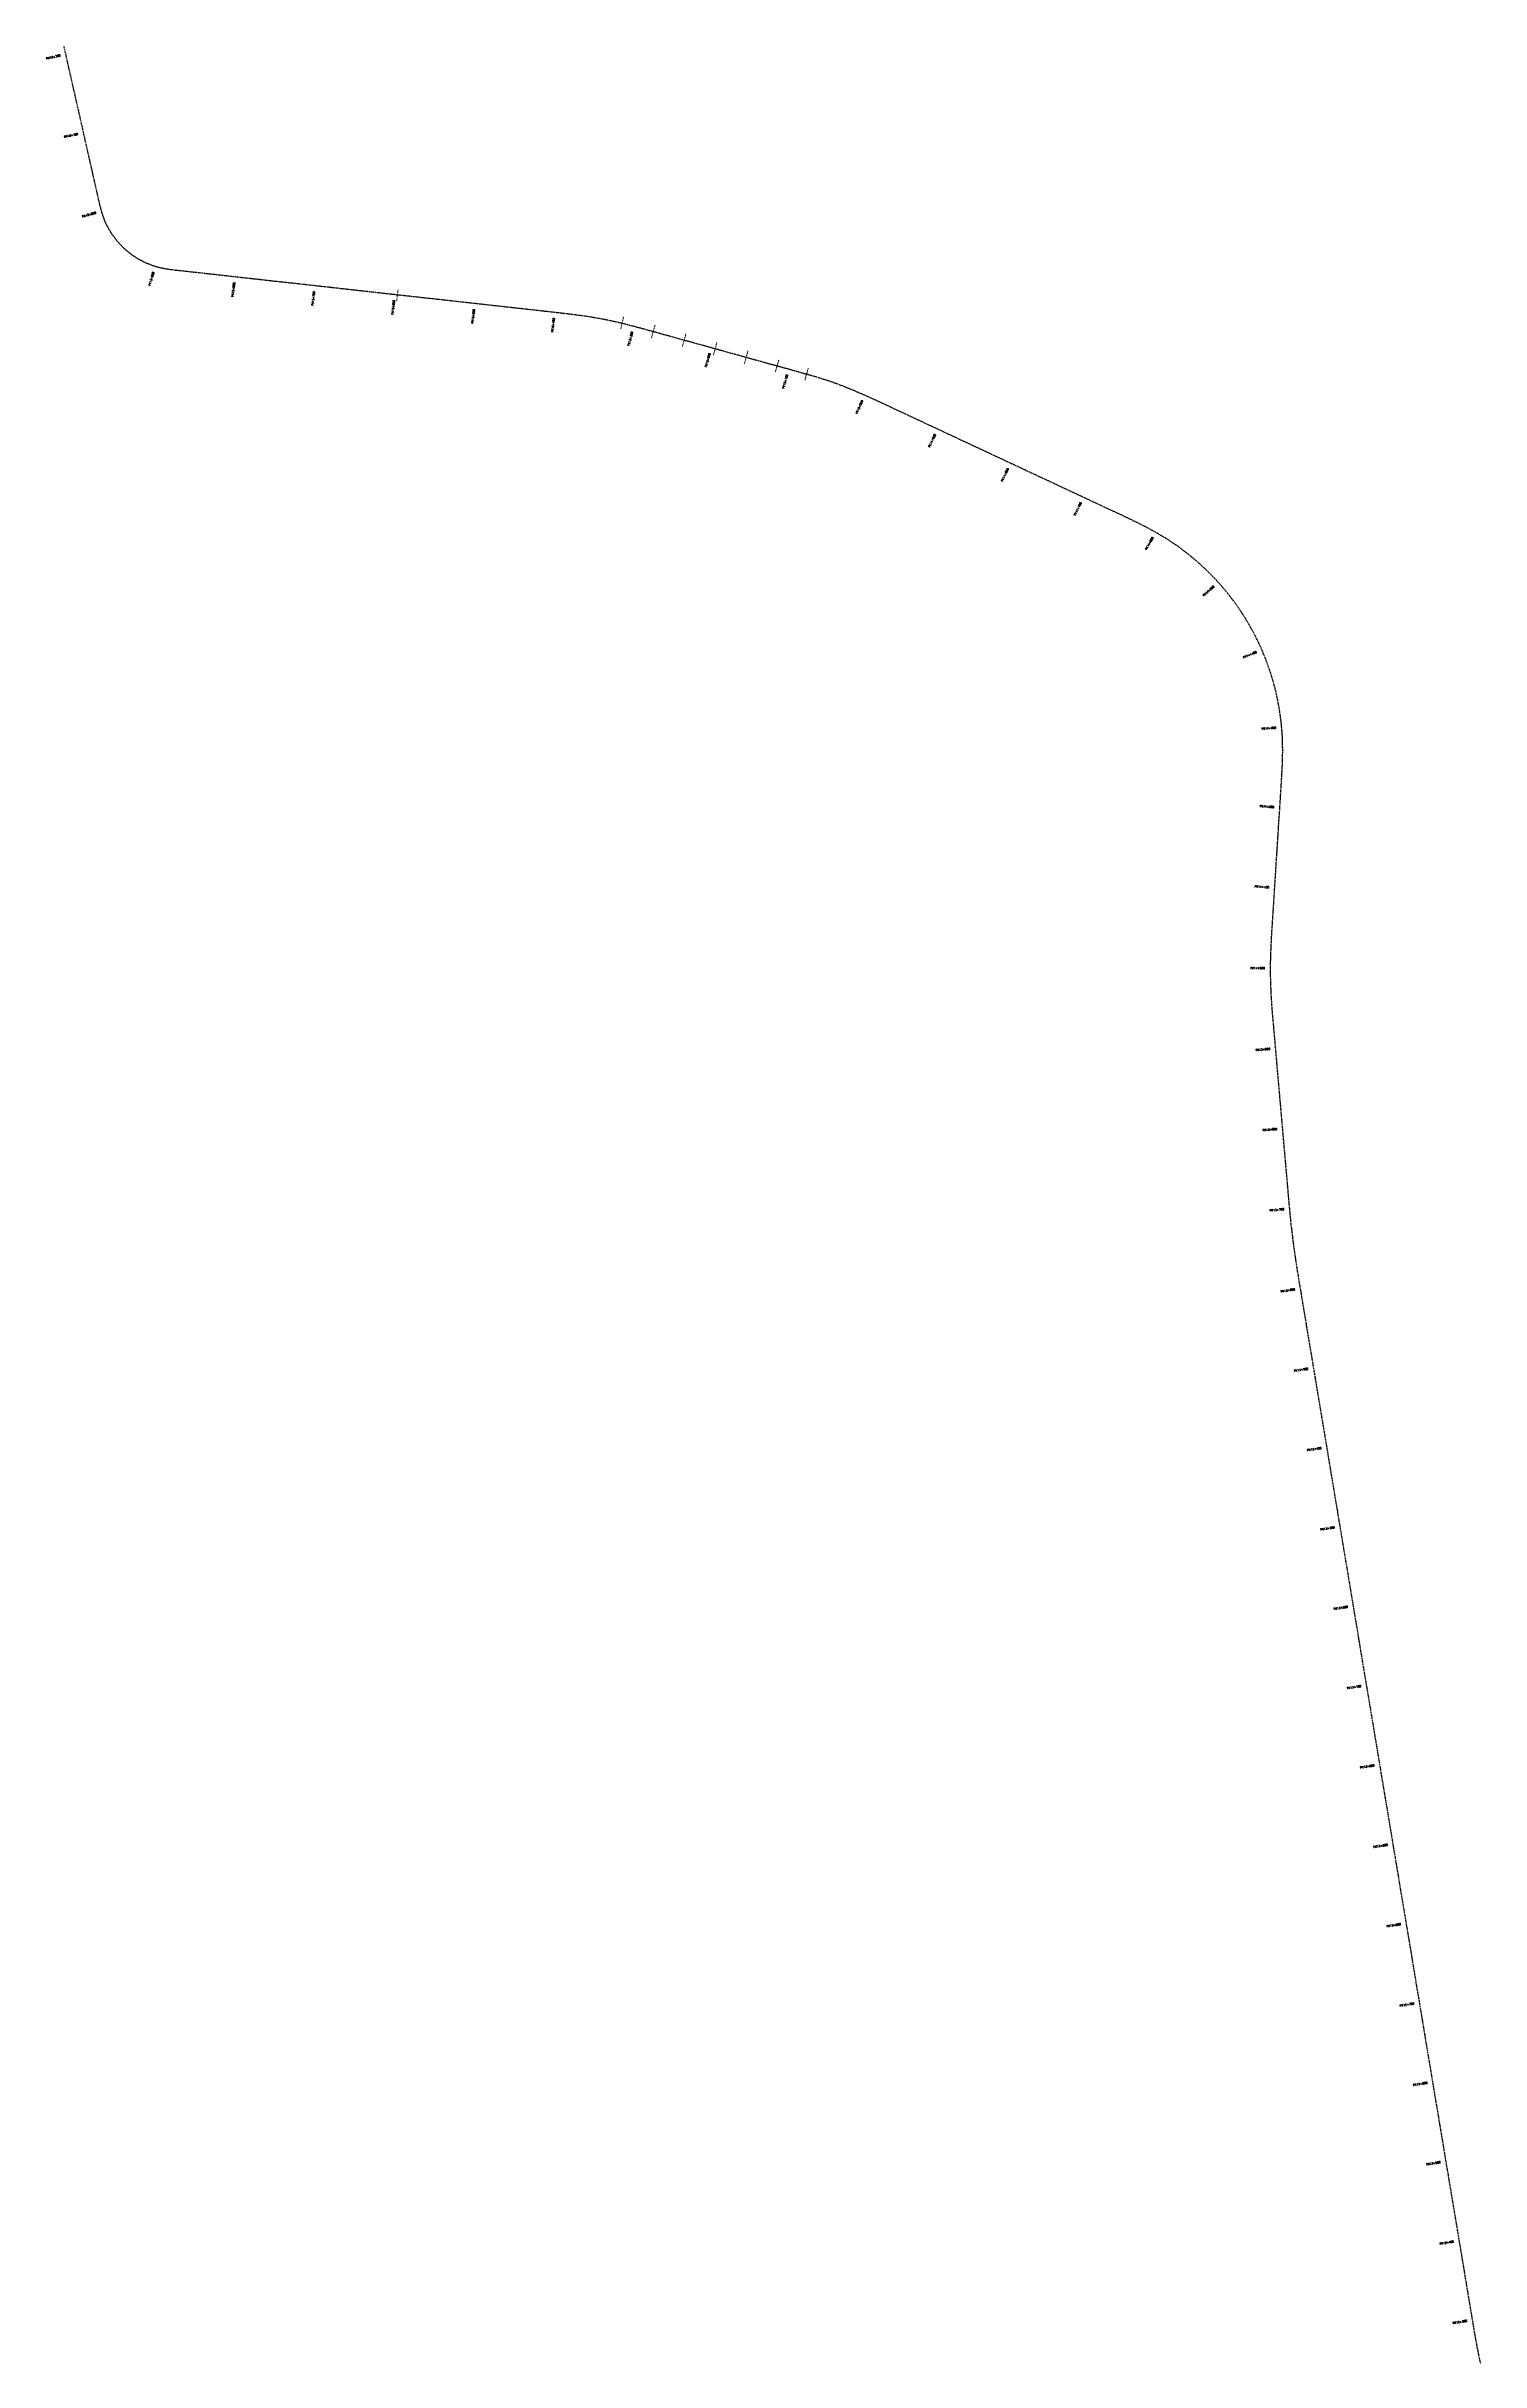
# Model space of a CAD drawing. Header units: metres. Extents: x 995300 to 1002517, y 1006421 to 1017867.
# Drawn here: x 995300 to 997084, y 1014989 to 1017867 of the extents above; entities that cross this region are included whole.
import ezdxf

# ---------------------------------------------------------------- set-up
doc = ezdxf.new("R2010")
doc.units = ezdxf.units.M
doc.linetypes.add('DASHED', pattern=[0.75, 0.5, -0.25])
doc.linetypes.add('Grid Line', pattern=[0.022225, 0.0127, -0.003175, 0.003175, -0.003175])
doc.layers.add('C-ROAD-PROF', color=1, linetype='DASHED')
doc.layers.add('S-GRID', color=7, linetype='Continuous', lineweight=9)
doc.styles.get("Standard").update_dxf_attribs({"font": 'simplex.shx'})

msp = doc.modelspace()

# ---------------------------------------------------------------- linework, layer by layer
at = {"layer": 'C-ROAD-PROF', "color": 1, "linetype": 'DASHED', "lineweight": -3, "ltscale": 2}
msp.add_polyline3d([(997084, 1014986.6, 2552), (997083.1, 1014990.5, 2552), (997082.7, 1014992.5, 2552), (997082.1, 1014995.4, 2552), (997081.9, 1014996.4, 2552), (997081.7, 1014997.4, 2552), (997081.4, 1014998.4, 2552), (997080.8, 1015001.3, 2551.8), (997080.7, 1015002.3, 2551.7), (997080.1, 1015005.2, 2551.6), (997078.3, 1015015.1, 2551.1), (997078.1, 1015016, 2551), (997077.9, 1015017, 2551), (997077.4, 1015020, 2551), (997077.2, 1015021, 2551), (997077, 1015021.9, 2551), (997076.9, 1015022.9, 2551), (997075.2, 1015032.8, 2551.2), (997073.6, 1015042.7, 2551.4), (997071.9, 1015052.5, 2551.6), (997070.9, 1015058.4, 2551.7), (997070.6, 1015060.4, 2551.7), (997070.3, 1015062.4, 2551.7), (997068.8, 1015071.3, 2552), (997068.5, 1015073.2, 2552), (997068.3, 1015074.2, 2552), (997066.8, 1015083.1, 2552), (997066.2, 1015087, 2552), (997066, 1015088, 2552), (997065, 1015093.9, 2551.8), (997064.8, 1015094.9, 2551.8), (997064.7, 1015095.9, 2551.8), (997064, 1015099.9, 2551.6), (997063.7, 1015101.8, 2551.6), (997063.5, 1015102.8, 2551.6), (997063.2, 1015104.8, 2551.5), (997062.9, 1015106.8, 2551.5), (997062.7, 1015107.8, 2551.4), (997062.5, 1015108.7, 2551.4), (997061.9, 1015112.7, 2551.2), (997061.7, 1015113.7, 2551.2), (997061.5, 1015114.7, 2551.2), (997061.4, 1015115.6, 2551.2), (997060.9, 1015118.6, 2551.1), (997060.7, 1015119.6, 2551), (997060.6, 1015120.6, 2551), (997060.4, 1015121.6, 2551), (997058.8, 1015131.4, 2550.9), (997057.4, 1015139.3, 2550.9), (997056, 1015148.2, 2550.9), (997054.5, 1015157.1, 2550.8), (997053, 1015166, 2550.8), (997051.5, 1015174.8, 2550.8), (997051, 1015177.8, 2550.8), (997049.4, 1015187.7, 2550.8), (997047.9, 1015196.5, 2550.7), (997047.4, 1015199.5, 2550.7), (997047.1, 1015201.5, 2550.7), (997045.6, 1015210.3, 2550.8), (997043.9, 1015220.2, 2551), (997043.8, 1015221.2, 2551), (997042.1, 1015231.1, 2551), (997040.6, 1015239.9, 2551), (997039.2, 1015248.8, 2551), (997037.7, 1015257.7, 2551), (997036.7, 1015263.6, 2551), (997036.5, 1015264.6, 2551), (997035, 1015273.5, 2551.3), (997034.4, 1015277.4, 2551.4), (997033.4, 1015283.3, 2551.5), (997033.2, 1015284.3, 2551.5), (997031.8, 1015293.2, 2551.5), (997030.3, 1015302.1, 2551.5), (997028.6, 1015311.9, 2551.5), (997027.1, 1015320.8, 2551.6), (997025.7, 1015329.7, 2551.6), (997024.5, 1015336.6, 2551.6), (997023, 1015345.5, 2551.6), (997022.4, 1015349.4, 2551.7), (997021.9, 1015352.4, 2551.7), (997021.6, 1015354.3, 2551.7), (997020.9, 1015358.3, 2551.7), (997019.4, 1015367.2, 2551.7), (997017.9, 1015376, 2551.8), (997016.4, 1015384.9, 2551.8), (997014.8, 1015394.8, 2551.8), (997013.3, 1015403.7, 2551.8), (997012.2, 1015410.6, 2551.8), (997011.8, 1015412.5, 2551.8), (997011.7, 1015413.5, 2551.8), (997011.2, 1015416.5, 2551.8), (997011, 1015417.5, 2551.8), (997010.7, 1015419.4, 2551.7), (997010.5, 1015420.4, 2551.7), (997008.9, 1015430.3, 2551.8), (997007.4, 1015439.2, 2551.8), (997005.9, 1015448.1, 2551.9), (997004.4, 1015456.9, 2552), (997003.4, 1015462.8, 2552), (997002, 1015471.7, 2552), (997000.5, 1015480.6, 2552), (996999, 1015489.5, 2552), (996998.8, 1015490.5, 2552), (996998.7, 1015491.5, 2552.1), (996998.2, 1015494.4, 2552.3), (996998, 1015495.4, 2552.4), (996997.8, 1015496.4, 2552.5), (996997.5, 1015498.4, 2552.7), (996997.4, 1015499.3, 2552.7), (996997.2, 1015500.3, 2552.8), (996996.9, 1015502.3, 2553), (996996.7, 1015503.3, 2553), (996995.1, 1015513.2, 2553), (996993.6, 1015522, 2553), (996992.1, 1015530.9, 2553), (996990.6, 1015539.8, 2553), (996989.1, 1015548.7, 2553), (996987.6, 1015557.5, 2553), (996986, 1015567.4, 2553), (996984.5, 1015576.3, 2553), (996983, 1015585.2, 2553), (996981.6, 1015594, 2553), (996981.2, 1015596, 2553), (996980.1, 1015602.9, 2553), (996979.6, 1015605.9, 2553), (996979.2, 1015607.8, 2553), (996979.1, 1015608.8, 2553), (996978.1, 1015614.7, 2552.8), (996977.9, 1015615.7, 2552.8), (996977.8, 1015616.7, 2552.8), (996976.8, 1015622.6, 2552.7), (996975.6, 1015629.5, 2552.7), (996974.6, 1015635.5, 2552.7), (996974.5, 1015636.4, 2552.7), (996974.3, 1015637.4, 2552.7), (996973.7, 1015641.4, 2552.6), (996973.2, 1015644.3, 2552.6), (996972.3, 1015649.3, 2552.6), (996972.2, 1015650.3, 2552.6), (996971.8, 1015652.2, 2552.6), (996970.7, 1015659.1, 2552.3), (996969.2, 1015668, 2552), (996969, 1015669, 2552), (996968.7, 1015671, 2552), (996967.2, 1015679.8, 2552), (996965.6, 1015689.7, 2552), (996964.1, 1015698.6, 2552), (996962.6, 1015707.5, 2552), (996961.1, 1015716.3, 2552), (996959.8, 1015724.2, 2552), (996959.7, 1015725.2, 2552), (996958.2, 1015734.1, 2551.9), (996956.7, 1015743, 2551.7), (996955.2, 1015751.9, 2551.6), (996953.9, 1015759.7, 2551.5), (996952.7, 1015766.6, 2551.4), (996951.3, 1015775.5, 2551.2), (996949.8, 1015784.4, 2551), (996949.6, 1015785.4, 2551), (996948, 1015795.3, 2551), (996946.5, 1015804.1, 2551), (996945, 1015813, 2551), (996943.4, 1015822.9, 2551), (996941.9, 1015831.7, 2551), (996940.4, 1015840.6, 2551), (996938.9, 1015849.5, 2551), (996937.4, 1015858.4, 2551), (996936, 1015867.3, 2551), (996935.6, 1015869.2, 2551), (996934.1, 1015878.1, 2551.1), (996933.8, 1015880.1, 2551.1), (996933, 1015885, 2551.1), (996932.8, 1015886, 2551.1), (996932.5, 1015888, 2551.2), (996930.9, 1015897.8, 2551.1), (996930.4, 1015900.8, 2551.1), (996928.7, 1015910.7, 2551.1), (996927.2, 1015919.5, 2551.1), (996925.8, 1015928.4, 2551.1), (996924.3, 1015937.3, 2551.1), (996922.8, 1015946.2, 2551.1), (996921.1, 1015956, 2551.1), (996919.7, 1015964.9, 2551.1), (996918.2, 1015973.8, 2551.1), (996916.7, 1015982.7, 2551.1), (996915.2, 1015991.5, 2551.1), (996913.7, 1016000.4, 2551.1), (996912.3, 1016009.3, 2551.1), (996910.8, 1016018.2, 2551.1), (996909.1, 1016028, 2551), (996907.6, 1016036.9, 2551), (996906.3, 1016044.8, 2551), (996906.2, 1016045.8, 2551), (996905.8, 1016047.8, 2551), (996905.7, 1016048.7, 2551), (996904, 1016058.6, 2551), (996902.5, 1016067.5, 2551), (996901.1, 1016076.4, 2551), (996899.6, 1016085.2, 2551), (996898.1, 1016094.1, 2551), (996896.6, 1016103, 2551), (996895.1, 1016111.9, 2551), (996893.7, 1016120.8, 2551), (996892.2, 1016129.6, 2551), (996890.5, 1016139.5, 2551), (996889.1, 1016148.4, 2551), (996887.6, 1016157.2, 2551), (996886.1, 1016166.1, 2551), (996884.6, 1016175, 2551), (996883.1, 1016183.9, 2551), (996881.6, 1016192.8, 2551), (996880.2, 1016201.6, 2551), (996878.5, 1016211.5, 2551), (996877, 1016220.4, 2551), (996875.6, 1016229.3, 2551), (996874.1, 1016238.1, 2551), (996872.6, 1016247, 2551), (996871.1, 1016255.9, 2551), (996869.6, 1016264.8, 2551), (996868.1, 1016273.6, 2551), (996867.3, 1016278.6, 2551), (996865.7, 1016288.4, 2551), (996864.2, 1016297.3, 2551.1), (996862.7, 1016306.2, 2551.1), (996861.2, 1016315.1, 2551.1), (996860.7, 1016318, 2551.1), (996860.6, 1016319, 2551.1), (996858.9, 1016328.9, 2551.1), (996857.3, 1016338.7, 2551.1), (996855.7, 1016348.6, 2551), (996854.2, 1016358.5, 2551), (996853.9, 1016360.5, 2551), (996853.7, 1016361.5, 2551), (996853.6, 1016362.5, 2551), (996852.2, 1016372.4, 2551), (996850.9, 1016382.3, 2551), (996849.7, 1016392.2, 2551), (996848.5, 1016402.1, 2551), (996847.5, 1016412.1, 2551), (996846.5, 1016422, 2551), (996845.9, 1016429, 2551), (996845, 1016439, 2551), (996844.2, 1016448.9, 2551.1), (996844, 1016450.9, 2551.1), (996843.2, 1016459.9, 2551), (996842.4, 1016468.8, 2551), (996842.1, 1016471.8, 2551), (996841.4, 1016480.8, 2551), (996840.6, 1016489.8, 2551), (996839.8, 1016498.7, 2551), (996839, 1016507.7, 2551), (996838.2, 1016516.7, 2551), (996837.3, 1016526.6, 2551), (996836.6, 1016535.6, 2551), (996835.8, 1016544.6, 2551), (996835, 1016553.5, 2551), (996834.2, 1016562.5, 2551), (996833.4, 1016571.5, 2551), (996833, 1016576.4, 2551), (996832.9, 1016577.4, 2551), (996832.8, 1016578.4, 2551), (996832, 1016587.4, 2551.2), (996831.2, 1016596.4, 2551.3), (996830.5, 1016605.3, 2551.5), (996829.7, 1016614.3, 2551.7), (996828.9, 1016623.3, 2551.8), (996828.4, 1016628.2, 2551.9), (996828.4, 1016629.2, 2552), (996828.3, 1016630.2, 2552), (996827.5, 1016639.2, 2552), (996826.6, 1016649.2, 2552), (996825.7, 1016659.1, 2552), (996824.9, 1016669.1, 2552), (996824.2, 1016679.1, 2552), (996823.6, 1016689, 2552), (996823.2, 1016698, 2552), (996822.9, 1016707, 2552), (996822.8, 1016714, 2552), (996822.8, 1016723, 2551.9), (996822.8, 1016729, 2551.8), (996822.8, 1016730, 2551.8), (996822.9, 1016731, 2551.8), (996823.1, 1016740, 2551.7), (996823.3, 1016744, 2551.7), (996823.6, 1016752, 2551.6), (996823.7, 1016753, 2551.6), (996824.2, 1016763, 2551.6), (996824.9, 1016773, 2551.6), (996825.5, 1016783, 2551.6), (996826.1, 1016791.9, 2551.6), (996826.7, 1016801.9, 2551.6), (996827.3, 1016810.9, 2551.6), (996827.7, 1016816.9, 2551.6), (996827.8, 1016818.9, 2551.6), (996827.8, 1016819.9, 2551.6), (996828, 1016822.9, 2551.6), (996828.1, 1016823.9, 2551.6), (996828.7, 1016833.8, 2551.7), (996829.2, 1016840.8, 2551.7), (996829.2, 1016841.8, 2551.7), (996829.3, 1016842.8, 2551.7), (996829.6, 1016847.8, 2551.7), (996830.1, 1016855.8, 2551.7), (996830.8, 1016865.8, 2551.7), (996830.8, 1016866.8, 2551.7), (996830.9, 1016867.8, 2551.7), (996831, 1016868.8, 2551.7), (996831.6, 1016878.8, 2551.6), (996832.2, 1016887.7, 2551.5), (996832.7, 1016896.7, 2551.4), (996833.4, 1016906.7, 2551.3), (996834, 1016915.7, 2551.2), (996834.6, 1016925.7, 2551.1), (996834.9, 1016930.7, 2551), (996835, 1016932.6, 2551), (996835.1, 1016933.6, 2551), (996835.7, 1016942.6, 2551), (996836.3, 1016952.6, 2551), (996836.9, 1016962.6, 2551), (996837.4, 1016972.6, 2551), (996837.7, 1016981.6, 2551), (996837.8, 1016988.6, 2551), (996837.8, 1016994.6, 2551), (996837.7, 1016999.6, 2551), (996837.6, 1017004.6, 2551), (996837.4, 1017009.6, 2551), (996837, 1017014.6, 2551), (996836.6, 1017019.5, 2551), (996836.2, 1017024.5, 2551), (996835.6, 1017029.5, 2551), (996835, 1017034.4, 2551), (996834.3, 1017039.4, 2551), (996833.5, 1017044.3, 2551), (996832.6, 1017049.3, 2551), (996831.6, 1017054.2, 2551), (996830.6, 1017059.1, 2551), (996829.5, 1017063.9, 2551), (996828.3, 1017068.8, 2551), (996827, 1017073.6, 2551), (996825.7, 1017078.4, 2551), (996824.3, 1017083.2, 2551), (996822.8, 1017088, 2551), (996821.2, 1017092.7, 2551), (996819.5, 1017097.5, 2551), (996817.8, 1017102.2, 2551), (996816, 1017106.8, 2551), (996814.1, 1017111.4, 2551), (996812.2, 1017116.1, 2551), (996810.2, 1017120.6, 2551), (996808.1, 1017125.2, 2551), (996805.9, 1017129.7, 2551), (996803.6, 1017134.1, 2551), (996801.3, 1017138.6, 2551), (996798.9, 1017142.9, 2551), (996798.4, 1017143.8, 2551), (996796, 1017148.2, 2550.9), (996793.4, 1017152.5, 2550.8), (996790.8, 1017156.7, 2550.7), (996788.1, 1017161, 2550.6), (996785.4, 1017165.1, 2550.5), (996782.6, 1017169.3, 2550.4), (996779.7, 1017173.3, 2550.3), (996776.7, 1017177.4, 2550.2), (996774.3, 1017180.6, 2550.1), (996773.7, 1017181.4, 2550.1), (996773.1, 1017182.2, 2550.1), (996772.5, 1017183, 2550.1), (996770.6, 1017185.3, 2550), (996770, 1017186.1, 2550), (996766.9, 1017190, 2550), (996766.2, 1017190.8, 2550), (996763, 1017194.6, 2550.1), (996759.7, 1017198.3, 2550.2), (996756.4, 1017202.1, 2550.3), (996753, 1017205.7, 2550.4), (996749.5, 1017209.3, 2550.4), (996746, 1017212.9, 2550.5), (996742.4, 1017216.3, 2550.6), (996741.7, 1017217, 2550.6), (996740.9, 1017217.7, 2550.6), (996737.3, 1017221.1, 2550.7), (996733.6, 1017224.5, 2550.8), (996732.1, 1017225.8, 2550.8), (996728.3, 1017229.1, 2550.9), (996725.2, 1017231.6, 2551), (996724.4, 1017232.3, 2551), (996720.5, 1017235.4, 2551), (996716.6, 1017238.5, 2551), (996712.6, 1017241.5, 2551), (996708.6, 1017244.5, 2551), (996704.5, 1017247.3, 2551), (996700.4, 1017250.1, 2551), (996696.2, 1017252.9, 2551), (996692, 1017255.6, 2551), (996687.7, 1017258.2, 2551), (996683.4, 1017260.7, 2551), (996678.2, 1017263.7, 2551), (996672.9, 1017266.6, 2551), (996665.8, 1017270.3, 2551), (996656.9, 1017274.8, 2551), (996647.9, 1017279.2, 2551), (996647, 1017279.6, 2551), (996637.9, 1017283.9, 2550.9), (996628.9, 1017288.1, 2550.7), (996619.8, 1017292.3, 2550.6), (996611.7, 1017296.1, 2550.5), (996602.6, 1017300.4, 2550.4), (996593.6, 1017304.6, 2550.3), (996591.7, 1017305.5, 2550.2), (996587.2, 1017307.6, 2550.2), (996578.2, 1017311.8, 2550), (996576.3, 1017312.7, 2550), (996567.3, 1017316.9, 2550), (996565.5, 1017317.7, 2550), (996564.6, 1017318.2, 2550), (996556.4, 1017322, 2549.8), (996547.4, 1017326.2, 2549.6), (996538.3, 1017330.4, 2549.5), (996529.2, 1017334.7, 2549.3), (996525.6, 1017336.4, 2549.2), (996516.6, 1017340.6, 2549), (996514.7, 1017341.5, 2549), (996513.8, 1017341.9, 2549), (996504.8, 1017346.1, 2549), (996503, 1017347, 2549), (996502.1, 1017347.4, 2549), (996493, 1017351.6, 2548.8), (996484, 1017355.9, 2548.6), (996474.9, 1017360.1, 2548.3), (996465.8, 1017364.3, 2548.1), (996464, 1017365.2, 2548.1), (996463.1, 1017365.6, 2548.1), (996460.4, 1017366.9, 2548), (996459.5, 1017367.3, 2548), (996450.4, 1017371.5, 2548), (996441.4, 1017375.8, 2548), (996432.3, 1017380, 2548), (996424.2, 1017383.8, 2548), (996416, 1017387.6, 2548), (996414.2, 1017388.5, 2548), (996405.1, 1017392.7, 2548), (996399.7, 1017395.2, 2548), (996398.8, 1017395.7, 2548), (996389.7, 1017399.9, 2547.8), (996380.7, 1017404.1, 2547.7), (996371.6, 1017408.4, 2547.6), (996362.6, 1017412.6, 2547.5), (996361.7, 1017413, 2547.4), (996354.4, 1017416.4, 2547.3), (996350.8, 1017418.1, 2547.3), (996341.7, 1017422.3, 2547.1), (996335.4, 1017425.3, 2547), (996332.7, 1017426.6, 2547), (996331.7, 1017427, 2547), (996323.6, 1017430.7, 2547), (996322.6, 1017431.1, 2547), (996319, 1017432.7, 2546.8), (996318.1, 1017433.1, 2546.7), (996308.9, 1017437.1, 2546), (996308, 1017437.5, 2545.9), (996299.7, 1017441, 2545.1), (996298.8, 1017441.4, 2545.1), (996297.8, 1017441.7, 2545), (996296, 1017442.5, 2544.9), (996295, 1017442.9, 2544.8), (996291.3, 1017444.3, 2544.5), (996285.7, 1017446.4, 2544), (996284.8, 1017446.8, 2544), (996278.2, 1017449.2, 2543.6), (996271.6, 1017451.4, 2543.2), (996267.7, 1017452.6, 2543), (996266.8, 1017452.9, 2543), (996264.9, 1017453.6, 2543), (996263.9, 1017453.8, 2543), (996254.4, 1017456.7, 2542.8), (996244.8, 1017459.5, 2542.7), (996235.1, 1017462.2, 2542.6), (996231.3, 1017463.3, 2542.5), (996227.4, 1017464.3, 2542.5), (996226.4, 1017464.6, 2542.5), (996223.6, 1017465.4, 2542.4), (996220.7, 1017466.2, 2542.4), (996219.7, 1017466.5, 2542.4), (996211, 1017468.9, 2542.4), (996201.4, 1017471.5, 2542.3), (996191.8, 1017474.2, 2542.2), (996182.1, 1017476.9, 2542.1), (996173.4, 1017479.3, 2542), (996171.5, 1017479.8, 2542), (996170.6, 1017480.1, 2542), (996160.9, 1017482.8, 2542), (996152.2, 1017485.2, 2542), (996142.6, 1017487.9, 2542), (996133, 1017490.5, 2542), (996124.3, 1017492.9, 2542), (996114.7, 1017495.6, 2542), (996105, 1017498.3, 2542), (996095.4, 1017500.9, 2542), (996086.7, 1017503.4, 2542), (996077.1, 1017506, 2542), (996067.4, 1017508.7, 2542), (996057.8, 1017511.4, 2542), (996048.2, 1017514, 2542), (996038.5, 1017516.7, 2542), (996028.9, 1017519.2, 2542), (996019.2, 1017521.7, 2542), (996010.4, 1017523.8, 2542), (996002.6, 1017525.5, 2542), (995994.8, 1017527.1, 2542), (995986.9, 1017528.6, 2542), (995979, 1017530, 2542), (995970.1, 1017531.4, 2542), (995960.2, 1017532.7, 2542), (995950.3, 1017534, 2542), (995940.4, 1017535.1, 2542), (995930.4, 1017536.3, 2542), (995920.5, 1017537.4, 2542), (995910.6, 1017538.5, 2542), (995900.6, 1017539.6, 2542), (995891.7, 1017540.6, 2542), (995881.7, 1017541.7, 2542), (995871.8, 1017542.8, 2542), (995862.9, 1017543.8, 2542), (995853.9, 1017544.8, 2542), (995844, 1017545.9, 2542), (995834, 1017547, 2542), (995825.1, 1017548, 2542), (995815.1, 1017549.1, 2542), (995805.2, 1017550.2, 2542), (995796.3, 1017551.2, 2542), (995786.3, 1017552.3, 2542), (995776.4, 1017553.4, 2542), (995767.4, 1017554.4, 2542), (995757.5, 1017555.5, 2542), (995747.6, 1017556.6, 2542), (995738.6, 1017557.6, 2542), (995728.7, 1017558.7, 2542), (995718.7, 1017559.8, 2542), (995709.8, 1017560.8, 2542), (995699.9, 1017561.9, 2542), (995689.9, 1017563, 2542), (995681, 1017564, 2542), (995671, 1017565.1, 2542), (995661.1, 1017566.2, 2542), (995656.1, 1017566.8, 2542), (995646.2, 1017567.9, 2541.9), (995637.2, 1017568.9, 2541.9), (995627.3, 1017570, 2541.8), (995617.4, 1017571.1, 2541.7), (995608.4, 1017572.1, 2541.7), (995604.4, 1017572.5, 2541.6), (995603.5, 1017572.6, 2541.6), (995594.5, 1017573.6, 2541.6), (995584.6, 1017574.7, 2541.6), (995574.6, 1017575.8, 2541.6), (995565.7, 1017576.8, 2541.6), (995561.7, 1017577.3, 2541.6), (995559.7, 1017577.5, 2541.6), (995558.7, 1017577.6, 2541.6), (995548.8, 1017578.7, 2541.8), (995543.8, 1017579.2, 2541.9), (995540.8, 1017579.6, 2541.9), (995539.8, 1017579.7, 2541.9), (995529.9, 1017580.8, 2541.9), (995521, 1017581.8, 2541.9), (995511, 1017582.9, 2541.9), (995504.1, 1017583.7, 2541.9), (995503.1, 1017583.8, 2541.9), (995502.1, 1017583.9, 2541.9), (995493.1, 1017584.9, 2541.8), (995483.2, 1017586, 2541.6), (995480.2, 1017586.3, 2541.5), (995471.3, 1017587.3, 2541.4), (995462.3, 1017588.3, 2541.3), (995461.3, 1017588.4, 2541.3), (995460.3, 1017588.5, 2541.3), (995456.4, 1017589, 2541.3), (995453.4, 1017589.4, 2541.4), (995451.4, 1017589.7, 2541.4), (995449.4, 1017590, 2541.5), (995447.5, 1017590.4, 2541.5), (995446.5, 1017590.6, 2541.5), (995445.5, 1017590.8, 2541.6), (995444.5, 1017591, 2541.6), (995443.5, 1017591.2, 2541.6), (995442.6, 1017591.4, 2541.6), (995441.6, 1017591.6, 2541.6), (995440.6, 1017591.9, 2541.6), (995439.7, 1017592.1, 2541.7), (995438.7, 1017592.4, 2541.7), (995437.7, 1017592.7, 2541.7), (995436.8, 1017592.9, 2541.7), (995435.8, 1017593.2, 2541.7), (995434.9, 1017593.5, 2541.7), (995433.9, 1017593.9, 2541.8), (995433, 1017594.2, 2541.8), (995432, 1017594.5, 2541.8), (995431.1, 1017594.8, 2541.8), (995430.2, 1017595.2, 2541.8), (995429.2, 1017595.6, 2541.8), (995428.3, 1017595.9, 2541.8), (995427.4, 1017596.3, 2541.9), (995426.4, 1017596.7, 2541.9), (995425.5, 1017597.1, 2541.9), (995424.6, 1017597.5, 2541.9), (995423.7, 1017597.9, 2541.9), (995422.8, 1017598.3, 2541.9), (995421.9, 1017598.7, 2541.9), (995421, 1017599.2, 2542), (995420.1, 1017599.6, 2542), (995419.2, 1017600.1, 2542), (995418.3, 1017600.6, 2542), (995417.4, 1017601, 2542), (995416.6, 1017601.5, 2542), (995415.7, 1017602, 2542), (995414.8, 1017602.5, 2542), (995414, 1017603, 2542), (995413.1, 1017603.6, 2542), (995412.3, 1017604.1, 2541.9), (995411.4, 1017604.6, 2541.8), (995410.6, 1017605.2, 2541.7), (995409.8, 1017605.7, 2541.6), (995408.9, 1017606.3, 2541.6), (995408.1, 1017606.8, 2541.5), (995407.3, 1017607.4, 2541.4), (995406.5, 1017608, 2541.3), (995405.7, 1017608.6, 2541.2), (995404.9, 1017609.2, 2541.1), (995404.1, 1017609.8, 2541), (995403.3, 1017610.4, 2540.8), (995402.5, 1017611.1, 2540.7), (995401.7, 1017611.7, 2540.6), (995401, 1017612.3, 2540.5), (995400.2, 1017613, 2540.3), (995399.5, 1017613.6, 2540.2), (995398.7, 1017614.3, 2540.1), (995398, 1017615, 2540), (995397.2, 1017615.7, 2539.9), (995396.5, 1017616.3, 2539.8), (995395.8, 1017617, 2539.7), (995395.1, 1017617.7, 2539.6), (995394.4, 1017618.4, 2539.5), (995393.7, 1017619.2, 2539.4), (995393, 1017619.9, 2539.3), (995392.3, 1017620.6, 2539.2), (995391.6, 1017621.4, 2539.1), (995391, 1017622.1, 2539), (995390.3, 1017622.8, 2539), (995389.6, 1017623.6, 2539), (995389, 1017624.4, 2539), (995388.3, 1017625.1, 2539), (995387.7, 1017625.9, 2539), (995387.1, 1017626.7, 2539), (995386.5, 1017627.5, 2539), (995385.9, 1017628.3, 2539), (995385.3, 1017629.1, 2539), (995384.7, 1017629.9, 2539), (995384.1, 1017630.7, 2539), (995383.5, 1017631.5, 2539), (995382.9, 1017632.3, 2539), (995382.4, 1017633.1, 2539), (995381.8, 1017634, 2539), (995381.3, 1017634.8, 2539), (995380.8, 1017635.7, 2539), (995380.2, 1017636.5, 2539), (995379.7, 1017637.4, 2539), (995379.2, 1017638.2, 2539), (995378.7, 1017639.1, 2539), (995378.2, 1017640, 2539), (995377.7, 1017640.8, 2539), (995377.2, 1017641.7, 2539), (995376.8, 1017642.6, 2539), (995376.3, 1017643.5, 2539), (995375.9, 1017644.4, 2539), (995375.4, 1017645.3, 2539), (995375, 1017646.2, 2539), (995374.6, 1017647.1, 2539), (995374.2, 1017648, 2539), (995373.8, 1017648.9, 2539), (995373.4, 1017649.8, 2539), (995373, 1017650.8, 2539), (995372.6, 1017651.7, 2539), (995372.3, 1017652.6, 2539), (995371.9, 1017653.6, 2539), (995371.6, 1017654.5, 2539), (995371.2, 1017655.4, 2539), (995370.9, 1017656.4, 2539), (995370.6, 1017657.3, 2539), (995370.3, 1017658.3, 2539), (995370, 1017659.2, 2539), (995369.4, 1017661.2, 2539), (995368.8, 1017663.1, 2539), (995368.6, 1017664, 2539.1), (995368.1, 1017666, 2539.3), (995367.8, 1017666.9, 2539.5), (995367.1, 1017669.9, 2539.9), (995366.9, 1017670.8, 2540), (995365.8, 1017675.7, 2540.9), (995365.5, 1017676.7, 2541.1), (995364, 1017683.5, 2541.9), (995363.8, 1017684.5, 2542), (995361.8, 1017693.3, 2542), (995359.6, 1017703, 2542), (995359.1, 1017705, 2542), (995358.9, 1017705.9, 2542), (995358.7, 1017706.9, 2542), (995358.5, 1017707.9, 2541.9), (995358.3, 1017708.9, 2541.9), (995357.6, 1017711.8, 2542), (995357.4, 1017712.8, 2542), (995355.4, 1017721.6, 2542), (995354.5, 1017725.5, 2542), (995352.5, 1017734.2, 2542), (995350.5, 1017743, 2542), (995348.5, 1017751.8, 2542), (995346.6, 1017760.6, 2541.9), (995344.4, 1017770.3, 2541.9), (995342.4, 1017779.1, 2541.9), (995340.4, 1017787.9, 2541.9), (995338.4, 1017796.7, 2541.9), (995336.4, 1017805.4, 2541.9), (995334.2, 1017815.2, 2541.9), (995332.2, 1017824, 2541.9), (995330.2, 1017832.7, 2541.9), (995328.2, 1017841.5, 2541.9), (995326.3, 1017850.3, 2541.9), (995324.1, 1017860, 2541.9), (995322.5, 1017866.9, 2541.9)], dxfattribs=at)
at = {"layer": 'S-GRID', "color": 1, "linetype": 'Grid Line', "true_color": 0xff0000}
for p, q in [((995736.2, 1017549.9), (995737.9, 1017565.2)), ((996014.7, 1017515.5), (996018.3, 1017530.6)), ((996053, 1017504.7), (996057.4, 1017520.4)), ((996091.4, 1017493.9), (996095.9, 1017509.9)), ((996129.9, 1017483.1), (996134.4, 1017499)), ((996168.4, 1017472.3), (996172.9, 1017488.2)), ((996207.1, 1017462.2), (996211.4, 1017477.3)), ((996243.6, 1017451.7), (996248, 1017466.9))]:
    msp.add_line(p, q, dxfattribs=at)

# ---------------------------------------------------------------- texts
at = {"color": 1}
for s, rotation, p in [('PK16+200', 12.7493, (995300.6, 1017850.4, 2547.2)), ('PK16+100', 12.7493, (995322.7, 1017752.9, 2547.1)), ('PK16+000', 16.3581, (995345.4, 1017653.9, 2547.1)), ('PK15+900', 73.4099, (995429.8, 1017568.9, 2548.1)), ('PK15+800', 83.6567, (995533.3, 1017555.3, 2549.7)), ('PK15+700', 83.6567, (995632.7, 1017544.2, 2550.9)), ('PK15+600', 83.6567, (995732.1, 1017533.2, 2551)), ('PK15+500', 83.6567, (995831.5, 1017522.1, 2551)), ('PK15+400', 83.6271, (995930.8, 1017511.1, 2551)), ('PK15+300', 75.2058, (996025.6, 1017494.3, 2550)), ('PK15+200', 74.499, (996121.7, 1017467.7, 2547.4)), ('PK15+100', 74.499, (996218, 1017441, 2544.9)), ('PK15+000', 66.0236, (996309, 1017409.8, 2542.4)), ('PK14+900', 64.942, (996399.2, 1017367.9, 2541.7)), ('PK14+800', 64.942, (996489.8, 1017325.5, 2543)), ('PK14+700', 64.942, (996580.4, 1017283.1, 2544.3)), ('PK14+600', 60.3529, (996668.6, 1017240.4, 2545)), ('PK14+500', 41.9156, (996739.9, 1017183, 2545.2)), ('PK14+400', 23.4331, (996789.3, 1017105.9, 2545.4)), ('PK14+300', 4.9506, (996811.8, 1017017.2, 2545.6)), ('PK14+200', 356.351, (996809.2, 1016921.1, 2545.7)), ('PK14+100', 356.351, (996802.9, 1016821.3, 2545.7)), ('PK14+000', 359.9614, (996797.7, 1016719.9, 2545.7)), ('PK13+900', 5.0066, (996804.3, 1016617.9, 2545.5)), ('PK13+800', 5.0066, (996813, 1016518.3, 2545.3)), ('PK13+700', 5.3546, (996821.8, 1016418.5, 2545.1)), ('PK13+600', 9.4739, (996835.5, 1016317.7, 2544.9)), ('PK13+500', 9.4739, (996851.9, 1016219, 2544.7)), ('PK13+400', 9.4739, (996868.4, 1016120.4, 2544.5)), ('PK13+300', 9.4739, (996884.8, 1016021.8, 2544.3)), ('PK13+200', 9.4739, (996901.3, 1015923.1, 2544.1)), ('PK13+100', 9.4739, (996917.8, 1015824.5, 2544.1)), ('PK13+000', 9.4739, (996934.2, 1015725.9, 2544.3)), ('PK12+900', 9.4739, (996950.7, 1015627.2, 2544.5)), ('PK12+800', 9.4739, (996967.1, 1015528.6, 2544.7)), ('PK12+700', 9.4739, (996983.6, 1015429.9, 2544.9)), ('PK12+600', 9.4739, (997000.1, 1015331.3, 2545)), ('PK12+500', 9.4739, (997016.5, 1015232.7, 2545)), ('PK12+400', 9.4739, (997033, 1015134, 2544.1)), ('PK12+300', 9.4739, (997049.4, 1015035.4, 2541.8))]:
    msp.add_text(s, height=2.5, rotation=rotation, dxfattribs=at).set_placement(p)

doc.saveas('drawing.dxf')
